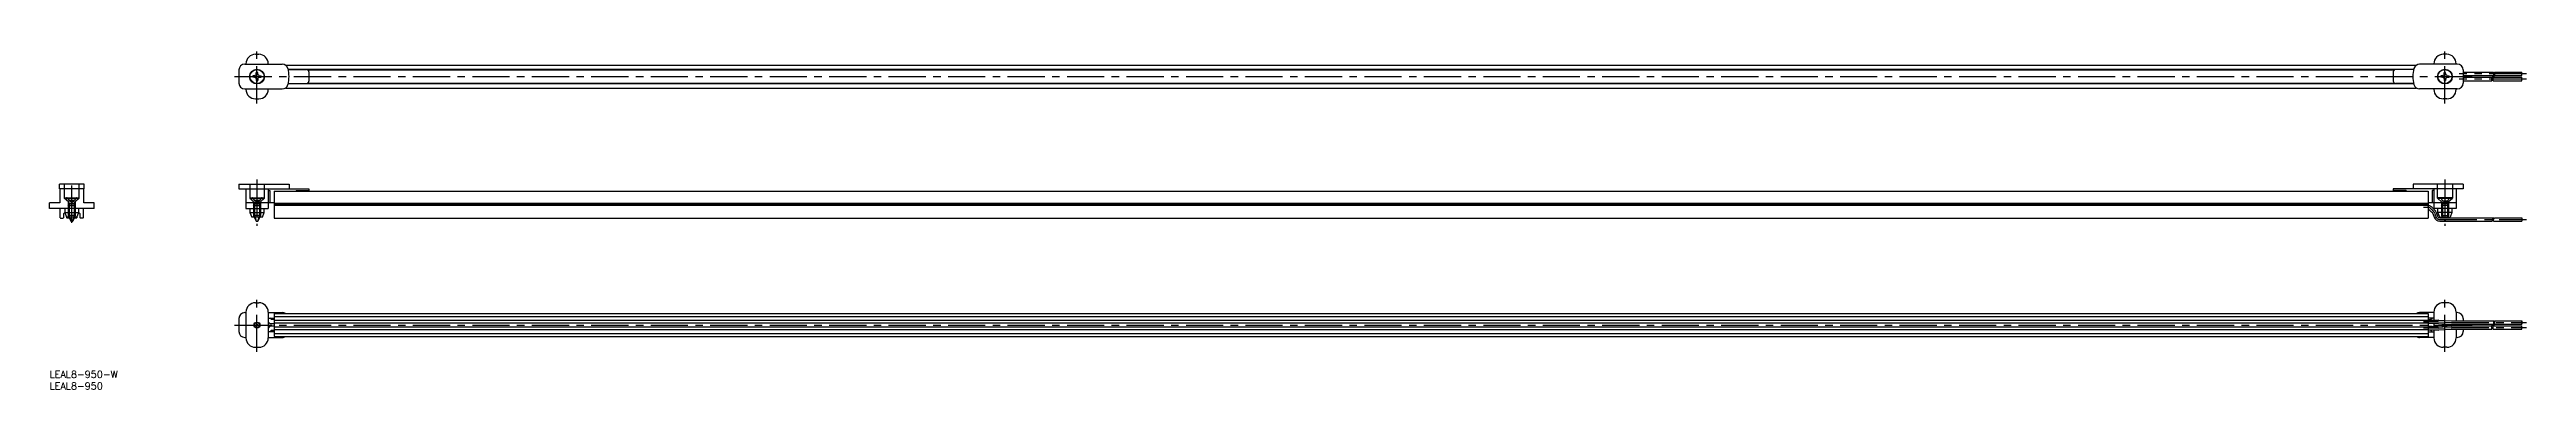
# Model space of a CAD drawing. Extents: x 0 to 1058, y -8 to 137.
import ezdxf

# ---------------------------------------------------------------- set-up
doc = ezdxf.new("R2010")
doc.units = 0
doc.header["$LTSCALE"] = 0.5
doc.linetypes.add('CENTER', pattern=[50.8, 31.75, -6.35, 6.35, -6.35])
doc.linetypes.add('DASHED', pattern=[19.05, 12.7, -6.35])
for name, color, linetype in [('MSM_CENTER', 1, 'CENTER'), ('MSM_CONTINUOUS', 7, 'CONTINUOUS'), ('MSM_DASHED', 4, 'DASHED'), ('MSM_NARROW', 5, 'CONTINUOUS'), ('MSM_PART_NUMBER', 7, 'CONTINUOUS')]:
    doc.layers.add(name, color=color, linetype=linetype)
doc.styles.get("Standard").update_dxf_attribs({"font": 'txt.shx', "height": 3, "bigfont": 'bigfont.shx'})

# ---------------------------------------------------------------- blocks, each defined once
blk = doc.blocks.new('*U7')
at = {"layer": 'MSM_PART_NUMBER'}
blk.add_text('LEAL8-950-W', height=3, dxfattribs=at).set_placement((0, -3))
blk = doc.blocks.new('*U8')
at = {"layer": 'MSM_PART_NUMBER'}
blk.add_text('LEAL8-950', height=3, dxfattribs=at).set_placement((0, -8))

msp = doc.modelspace()

# ---------------------------------------------------------------- linework, layer by layer
at = {"layer": 'MSM_CENTER'}
for p, q in [((88.6, 114.1), (88.6, 137.1)), ((1023.1, 114.1), (1023.1, 137.1)), ((79, 125.6), (1034.7, 125.6)), ((1057.9, 126.7), (1029.2, 126.7)), ((1057.9, 124.5), (1029.2, 124.5)), ((9.5, 63.2), (9.5, 81.7)), ((88.6, 81.7), (88.6, 61.9)), ((1023.1, 81.7), (1023.1, 61.9)), ((1013.9, 69.9), (1015.7, 69.9)), ((1018.7, 67.3), (1019.2, 65.8)), ((1020.9, 64.6), (1057.9, 64.6)), ((88.6, 8), (88.6, 31)), ((1023.1, 8), (1023.1, 31)), ((79, 19.5), (1034.7, 19.5)), ((1020.2, 20.9), (1013.9, 20.9)), ((1020.2, 18.1), (1013.9, 18.1)), ((1020.3, 20.9), (1025.9, 20.6)), ((1020.3, 18.1), (1025.9, 18.4)), ((1026, 20.6), (1057.9, 20.6)), ((1026, 18.4), (1057.9, 18.4))]:
    msp.add_line(p, q, dxfattribs=at)
for centre, radius, start, end in [((1015.7, 68.4), 1.48, 46.7972, 90), ((943.8, -8.1), 106.5, 45.5425, 46.7972), ((1017.3, 66.9), 1.48, 18.2817, 45.5425), ((1020.9, 66.3), 1.73, 198.2817, 270), ((1020.2, 19.7), 1.6, 270, 273), ((1026, 22.2), 1.6, 267, 270), ((1026, 16.8), 1.6, 90, 93)]:
    msp.add_arc(centre, radius, start, end, dxfattribs=at)
at = {"layer": 'MSM_CONTINUOUS'}
for p, q in [((80.9, 128.4), (80.9, 122.8)), ((83.4, 130.9), (99.4, 130.9)), ((83.9, 131.1), (83.9, 130.9)), ((87.9, 135.1), (89.4, 135.1)), ((88.3, 126.6), (88.3, 127.4)), ((89, 126.6), (88.9, 127.4)), ((93.4, 131.1), (93.4, 130.9)), ((100.8, 130.5), (1011, 130.5)), ((1009.8, 128.6), (101.9, 128.6)), ((102, 128.6), (109.8, 128.6)), ((110.1, 128.5), (1001.7, 128.5)), ((110.8, 127.6), (110.8, 123.7)), ((1001, 127.6), (1001, 123.7)), ((1009.8, 128.6), (1002, 128.6)), ((1028.4, 130.9), (1012.3, 130.9)), ((1018.4, 131.1), (1018.4, 130.9)), ((1023.9, 135.1), (1022.4, 135.1)), ((1022.8, 126.6), (1022.8, 127.4)), ((1023.5, 126.6), (1023.4, 127.4)), ((1027.9, 131.1), (1027.9, 130.9)), ((1030.9, 128.4), (1030.9, 122.8)), ((1030.9, 127.5), (1043.8, 127.5)), ((1044.3, 127.5), (1055.9, 127.5)), ((1055.9, 126), (1055.9, 127.5)), ((83.4, 120.3), (99.4, 120.3)), ((83.9, 120.3), (83.9, 120.1)), ((87.7, 126), (86.9, 125.9)), ((87.7, 125.3), (86.9, 125.3)), ((87.7, 126), (88.1, 126.2)), ((87.7, 125.3), (88.1, 125.1)), ((88.3, 126.6), (88.1, 126.2)), ((88.3, 124.7), (88.1, 125.1)), ((88.3, 124.7), (88.3, 123.9)), ((89, 124.7), (88.9, 123.9)), ((89, 126.6), (89.1, 126.2)), ((89, 124.7), (89.1, 125.1)), ((89.6, 126), (89.1, 126.2)), ((89.6, 125.3), (89.1, 125.1)), ((89.6, 126), (90.4, 125.9)), ((89.6, 125.3), (90.4, 125.3)), ((93.4, 120.3), (93.4, 120.1)), ((100.8, 120.7), (1011, 120.7)), ((101.9, 122.6), (1009.8, 122.6)), ((102, 122.7), (109.8, 122.7)), ((1001.7, 122.7), (110.1, 122.7)), ((1009.8, 122.7), (1002, 122.7)), ((1028.4, 120.3), (1012.3, 120.3)), ((1018.4, 120.3), (1018.4, 120.1)), ((1022.2, 126), (1021.4, 125.9)), ((1022.2, 125.3), (1021.4, 125.3)), ((1022.2, 126), (1022.6, 126.2)), ((1022.2, 125.3), (1022.6, 125.1)), ((1022.8, 126.6), (1022.6, 126.2)), ((1022.8, 124.7), (1022.6, 125.1)), ((1022.8, 124.7), (1022.8, 123.9)), ((1023.5, 124.7), (1023.4, 123.9)), ((1023.5, 126.6), (1023.6, 126.2)), ((1023.5, 124.7), (1023.6, 125.1)), ((1024.1, 126), (1023.6, 126.2)), ((1024.1, 125.3), (1023.6, 125.1)), ((1024.1, 126), (1024.9, 125.9)), ((1024.1, 125.3), (1024.9, 125.3)), ((1027.9, 120.3), (1027.9, 120.1)), ((1030.9, 126), (1043.8, 126)), ((1030.9, 125.3), (1043.2, 125.3)), ((1030.9, 123.8), (1043.2, 123.8)), ((1043.7, 125.3), (1055.9, 125.3)), ((1043.7, 123.8), (1055.9, 123.8)), ((1044.3, 126), (1055.9, 126)), ((1055.9, 123.8), (1055.9, 125.3)), ((87.9, 116.1), (89.4, 116.1)), ((1023.9, 116.1), (1022.4, 116.1)), ((14.8, 79.7), (4.2, 79.7)), ((4.2, 77.7), (4.2, 79.7)), ((14.8, 77.7), (4.2, 77.7)), ((4.4, 77.7), (4.4, 71.7)), ((14.6, 71.7), (14.6, 77.7)), ((14.8, 77.7), (14.8, 79.7)), ((80.9, 79.7), (102.3, 79.7)), ((80.9, 79.7), (80.9, 77.7)), ((80.9, 77.7), (110.8, 77.7)), ((83.9, 77.7), (83.9, 69.2)), ((93.4, 77.7), (93.4, 69.2)), ((93.4, 77), (94.1, 77)), ((94.1, 77), (94.1, 71.7)), ((95.9, 76.7), (1015.9, 76.7)), ((95.9, 76.7), (95.9, 65.2)), ((102.3, 79.7), (102.3, 77.7)), ((105.3, 77), (110.8, 77)), ((105.3, 77), (105.3, 76.7)), ((110.8, 77.7), (110.8, 77)), ((1030.9, 77.7), (1001, 77.7)), ((1001, 77.7), (1001, 77)), ((1006.5, 77), (1001, 77)), ((1006.5, 77), (1006.5, 76.7)), ((1030.9, 79.7), (1009.5, 79.7)), ((1009.5, 79.7), (1009.5, 77.7)), ((1015.9, 76.7), (1015.9, 65.2)), ((1017.7, 77), (1017.7, 71.7)), ((1018.4, 77), (1017.7, 77)), ((1018.4, 77.7), (1018.4, 69.2)), ((1027.9, 77.7), (1027.9, 69.2)), ((1030.9, 79.7), (1030.9, 77.7)), ((0, 69.2), (0, 71.7)), ((4.4, 71.7), (0, 71.7)), ((19, 69.2), (0, 69.2)), ((4.6, 65.3), (4.6, 69.2)), ((4.7, 65.2), (5.8, 65.2)), ((6.5, 67.6), (5.9, 67)), ((5.9, 67), (5.9, 65.3)), ((6.5, 69.2), (6.5, 67.6)), ((6.5, 67.6), (7.3, 65.6)), ((6.5, 67.6), (12.5, 67.6)), ((11.7, 65.6), (7.3, 65.6)), ((7.4, 65.3), (7.4, 65.6)), ((8.5, 65.2), (7.5, 65.2)), ((8.3, 65.6), (9.1, 63.8)), ((9.1, 63.8), (9.9, 63.8)), ((10.7, 65.6), (9.9, 63.8)), ((11.5, 65.2), (10.5, 65.2)), ((11.6, 65.6), (11.6, 65.3)), ((11.7, 65.6), (12.5, 67.6)), ((12.5, 67.6), (12.5, 69.2)), ((13.1, 67), (12.5, 67.6)), ((13.1, 65.3), (13.1, 67)), ((14.3, 65.2), (13.2, 65.2)), ((14.4, 69.2), (14.4, 65.3)), ((19, 71.7), (14.6, 71.7)), ((19, 69.2), (19, 71.7)), ((95.9, 71.7), (83.9, 71.7)), ((83.9, 69.2), (93.4, 69.2)), ((85.6, 69.2), (85.6, 67.6)), ((85.6, 67.6), (86.4, 65.6)), ((85.6, 67.6), (91.6, 67.6)), ((90.9, 65.6), (86.4, 65.6)), ((87.4, 65.6), (88.3, 63.8)), ((88.3, 63.8), (89, 63.8)), ((89.8, 65.6), (89, 63.8)), ((90.9, 65.6), (91.6, 67.6)), ((91.6, 67.6), (91.6, 69.2)), ((95.9, 71.5), (1015.9, 71.5)), ((1015.9, 71), (95.9, 71)), ((1015.9, 70.5), (95.9, 70.5)), ((95.9, 65.2), (1015.9, 65.2)), ((1027.9, 71.7), (1015.9, 71.7)), ((1018, 67.1), (1018.5, 65.6)), ((1027.9, 69.2), (1018.4, 69.2)), ((1019.4, 67.5), (1019.9, 66)), ((1020.1, 67.6), (1020.1, 69.2)), ((1026.1, 67.6), (1020.1, 67.6)), ((1020.9, 65.6), (1020.1, 67.6)), ((1020.9, 65.6), (1025.4, 65.6)), ((1020.9, 65.3), (1043.8, 65.3)), ((1020.9, 63.9), (1043.3, 63.9)), ((1021.9, 65.6), (1022.1, 65.3)), ((1022.8, 63.9), (1022.8, 63.8)), ((1023.5, 63.8), (1022.8, 63.8)), ((1023.5, 63.9), (1023.5, 63.8)), ((1024.3, 65.6), (1024.2, 65.3)), ((1026.1, 67.6), (1025.4, 65.6)), ((1026.1, 69.2), (1026.1, 67.6)), ((1043.8, 63.9), (1055.9, 63.9)), ((1044.3, 65.3), (1055.9, 65.3)), ((1055.9, 65.3), (1055.9, 63.9)), ((80.9, 22.3), (80.9, 16.7)), ((83.4, 24.8), (83.9, 24.8)), ((83.9, 25), (83.9, 14)), ((87.9, 29), (89.4, 29)), ((93.4, 25), (93.4, 14)), ((93.4, 24.8), (99.4, 24.8)), ((93.4, 22.5), (95.9, 22.5)), ((94.8, 21.8), (94.1, 22.5)), ((95.9, 21.8), (94.8, 21.8)), ((95.9, 24.4), (95.9, 14.6)), ((95.9, 24.4), (1015.9, 24.4)), ((95.9, 23.1), (1015.9, 23.1)), ((95.9, 21.6), (1015.9, 21.6)), ((1018.4, 24.8), (1012.3, 24.8)), ((1015.9, 24.4), (1015.9, 14.6)), ((1018.4, 22.5), (1015.9, 22.5)), ((1015.9, 21.8), (1017, 21.8)), ((1015.9, 21.6), (1020.2, 21.6)), ((1017, 21.8), (1017.7, 22.5)), ((1018.4, 25), (1018.4, 21.6)), ((1020.3, 21.6), (1026, 21.3)), ((1023.9, 29), (1022.4, 29)), ((1026, 21.3), (1043.8, 21.3)), ((1027.9, 25), (1027.9, 21.3)), ((1028.4, 24.8), (1027.9, 24.8)), ((1030.9, 22.3), (1030.9, 21.3)), ((1044.3, 21.3), (1055.9, 21.3)), ((1055.9, 21.3), (1055.9, 19.9)), ((1055.9, 20), (1055.9, 21.2)), ((83.4, 14.2), (83.9, 14.2)), ((93.4, 20.8), (94.1, 20.1)), ((94.1, 19), (93.4, 18.2)), ((95.9, 16.6), (93.4, 16.6)), ((93.4, 14.2), (99.4, 14.2)), ((94.1, 20.1), (95.9, 20.1)), ((95.9, 19), (94.1, 19)), ((94.1, 16.6), (94.8, 17.3)), ((94.8, 17.3), (95.9, 17.3)), ((1015.9, 20.3), (95.9, 20.3)), ((95.9, 18.7), (1015.9, 18.7)), ((1015.9, 17.4), (95.9, 17.4)), ((95.9, 15.9), (1015.9, 15.9)), ((95.9, 14.6), (1015.9, 14.6)), ((1018.4, 14.2), (1012.3, 14.2)), ((1020.2, 20.2), (1015.9, 20.2)), ((1017.6, 20.1), (1015.9, 20.1)), ((1015.9, 19), (1017.6, 19)), ((1020.2, 18.8), (1015.9, 18.8)), ((1015.9, 17.4), (1020.2, 17.4)), ((1017, 17.3), (1015.9, 17.3)), ((1015.9, 16.6), (1018.4, 16.6)), ((1017.7, 16.6), (1017, 17.3)), ((1017.8, 20.2), (1017.6, 20.1)), ((1017.6, 19), (1017.8, 18.8)), ((1018.4, 20.2), (1018.4, 18.8)), ((1018.4, 17.4), (1018.4, 14)), ((1020.3, 20.2), (1025.9, 19.9)), ((1020.3, 18.8), (1025.9, 19.1)), ((1020.3, 17.4), (1026, 17.7)), ((1026, 19.9), (1043.8, 19.9)), ((1026, 19.1), (1043.2, 19.1)), ((1026, 17.7), (1043.2, 17.7)), ((1027.9, 19.9), (1027.9, 19.1)), ((1027.9, 17.7), (1027.9, 14)), ((1028.4, 14.2), (1027.9, 14.2)), ((1030.9, 19.9), (1030.9, 19.1)), ((1030.9, 17.7), (1030.9, 16.7)), ((1043.7, 19.1), (1055.9, 19.1)), ((1043.7, 17.7), (1055.9, 17.7)), ((1044.3, 19.9), (1055.9, 19.9)), ((1055.9, 17.7), (1055.9, 19.1)), ((87.9, 10), (89.4, 10)), ((1023.9, 10), (1022.4, 10))]:
    msp.add_line(p, q, dxfattribs=at)
for centre, radius in [((88.6, 125.6), 3.15), ((88.6, 125.6), 3), ((1023.1, 125.6), 3.15), ((1023.1, 125.6), 3), ((88.6, 19.5), 1.25), ((88.6, 19.5), 0.35), ((1023.1, 19.5), 0.35)]:
    msp.add_circle(centre, radius, dxfattribs=at)
for centre, radius, start, end in [((83.4, 128.4), 2.5, 90, 180), ((87.9, 131.1), 4, 90, 180), ((88.6, 125.6), 1.8, 79.8876, 100.1124), ((89.4, 131.1), 4, 0, 90), ((99.4, 128.4), 2.5, 14.4118, 90), ((88.5, 125.6), 13.8, 345.5882, 14.4118), ((109.8, 127.6), 1, 0, 90), ((1002, 127.6), 1, 90, 180), ((1023.2, 125.6), 13.8, 165.5882, 194.4118), ((1012.3, 128.4), 2.5, 90, 165.5882), ((1022.4, 131.1), 4, 90, 180), ((1023.1, 125.6), 1.8, 79.8876, 100.1124), ((1023.9, 131.1), 4, 0, 90), ((1028.4, 128.4), 2.5, 0, 90), ((83.4, 122.8), 2.5, 180, 270), ((87.9, 120.1), 4, 180, 270), ((88.6, 125.6), 1.8, 169.8876, 190.1124), ((88.6, 125.6), 1.8, 259.8876, 280.1124), ((89.4, 120.1), 4, 270, 0), ((88.6, 125.6), 1.8, 349.8876, 10.1124), ((99.4, 122.8), 2.5, 270, 345.5882), ((109.8, 123.7), 1, 270, 0), ((1002, 123.7), 1, 180, 270), ((1012.3, 122.8), 2.5, 194.4118, 270), ((1022.4, 120.1), 4, 180, 270), ((1023.1, 125.6), 1.8, 169.8876, 190.1124), ((1023.1, 125.6), 1.8, 259.8876, 280.1124), ((1023.9, 120.1), 4, 270, 0), ((1023.1, 125.6), 1.8, 349.8876, 10.1124), ((1028.4, 122.8), 2.5, 270, 0), ((4.7, 65.3), 0.1, 180, 270), ((5.8, 65.3), 0.1, 270, 0), ((7.5, 65.3), 0.1, 180, 270), ((11.5, 65.3), 0.1, 270, 0), ((13.2, 65.3), 0.1, 180, 270), ((14.3, 65.3), 0.1, 270, 0), ((1015.7, 68.4), 2.2, 46.7972, 84.192), ((1015.7, 68.4), 0.75, 46.7972, 72.7323), ((943.8, -8.1), 105.7, 45.5425, 46.7972), ((943.8, -8.1), 107.2, 45.5425, 46.7972), ((1017.3, 66.9), 0.75, 18.2817, 45.5425), ((1020.9, 66.3), 2.45, 198.2817, 270), ((1017.3, 66.9), 2.2, 18.2817, 45.5425), ((1020.9, 66.3), 1, 198.2817, 270), ((83.4, 22.3), 2.5, 90, 180), ((87.9, 25), 4, 90, 180), ((89.4, 25), 4, 0, 90), ((99.4, 22.3), 2.5, 57.1401, 90), ((1012.3, 22.3), 2.5, 90, 122.8599), ((1022.4, 25), 4, 90, 180), ((1020.2, 19.3), 2.32, 86.9999, 89.9999), ((1023.9, 25), 4, 360, 90), ((1026, 22.2), 0.875, 266.9999, 269.9999), ((1028.4, 22.3), 2.5, 0, 90), ((83.4, 16.7), 2.5, 180, 270), ((87.9, 14), 4, 180, 270), ((89.4, 14), 4, 270, 0), ((99.4, 16.7), 2.5, 270, 302.8599), ((1012.3, 16.7), 2.5, 237.1401, 270), ((1022.4, 14), 4, 180, 270), ((1020.2, 19.3), 0.875, 86.9999, 89.9999), ((1020.2, 19.7), 0.875, 270, 273), ((1020.2, 19.7), 2.33, 270, 273), ((1023.1, 19.5), 1.25, 152.2503, 207.7495), ((1023.9, 14), 4, 270, 360), ((1023.1, 19.5), 1.25, 338.2505, 21.7495), ((1026, 22.2), 2.32, 266.9999, 269.9999), ((1026, 16.8), 2.33, 90, 93), ((1026, 16.8), 0.875, 90, 93), ((1028.4, 16.7), 2.5, 270, 0)]:
    msp.add_arc(centre, radius, start, end, dxfattribs=at)
at = {"layer": 'MSM_DASHED'}
for p, q in [((6.3, 79.7), (6.3, 73.7)), ((12.7, 73.7), (12.7, 79.7)), ((85.5, 79.7), (85.5, 73.7)), ((91.8, 73.7), (91.8, 79.7)), ((1020, 73.7), (1020, 79.7)), ((1026.3, 79.7), (1026.3, 73.7)), ((6.3, 73.7), (12.7, 73.7)), ((8.2, 71.9), (6.3, 73.7)), ((6.5, 73.8), (12.5, 73.8)), ((6.5, 73.8), (6.5, 73.6)), ((6.5, 73.6), (12.5, 73.6)), ((7.9, 73.5), (8.4, 72.5)), ((8, 72.1), (8, 66.3)), ((8, 70.5), (8.4, 71.3)), ((8, 70.5), (11, 70.5)), ((11, 66.3), (8, 66.3)), ((8, 66.3), (8.3, 65.6)), ((8.2, 65.8), (8.2, 65.6)), ((10.6, 72.5), (8.4, 72.5)), ((9.5, 71.9), (8.4, 72.5)), ((8.4, 71.6), (10.5, 71.6)), ((8.4, 71.3), (10.5, 71.3)), ((8.4, 71.3), (8.4, 66.3)), ((8.4, 66.3), (8.6, 65.6)), ((9.5, 71.9), (10.6, 72.5)), ((10.4, 65.6), (10.5, 66.3)), ((11, 70.5), (10.5, 71.3)), ((10.5, 71.3), (10.5, 66.3)), ((11.1, 73.5), (10.6, 72.5)), ((11, 66.3), (10.7, 65.6)), ((10.7, 65.6), (10.7, 65.8)), ((10.8, 71.9), (12.7, 73.7)), ((11, 72.1), (11, 66.3)), ((12.5, 73.6), (12.5, 73.8)), ((85.5, 73.7), (91.8, 73.7)), ((87.3, 71.9), (85.5, 73.7)), ((85.6, 73.8), (91.6, 73.8)), ((85.6, 73.8), (85.6, 73.6)), ((85.6, 73.6), (91.6, 73.6)), ((87, 73.5), (87.5, 72.5)), ((87.1, 72.1), (87.1, 66.3)), ((87.1, 70.5), (87.6, 71.3)), ((87.1, 70.5), (90.1, 70.5)), ((90.1, 66.3), (87.1, 66.3)), ((87.1, 66.3), (87.4, 65.6)), ((87.4, 65.8), (87.4, 65.6)), ((88.6, 71.9), (87.5, 72.5)), ((89.8, 72.5), (87.5, 72.5)), ((87.6, 71.6), (89.7, 71.6)), ((87.6, 71.3), (89.7, 71.3)), ((87.6, 71.3), (87.6, 66.3)), ((87.6, 66.3), (87.8, 65.6)), ((88.6, 71.9), (89.8, 72.5)), ((89.5, 65.6), (89.7, 66.3)), ((90.1, 70.5), (89.7, 71.3)), ((89.7, 71.3), (89.7, 66.3)), ((90.3, 73.5), (89.8, 72.5)), ((90.1, 66.3), (89.8, 65.6)), ((89.9, 71.9), (91.8, 73.7)), ((89.9, 65.6), (89.9, 65.8)), ((90.1, 72.1), (90.1, 66.3)), ((91.6, 73.6), (91.6, 73.8)), ((1026.3, 73.7), (1020, 73.7)), ((1021.8, 71.9), (1020, 73.7)), ((1026.1, 73.8), (1020.1, 73.8)), ((1020.1, 73.6), (1020.1, 73.8)), ((1026.1, 73.6), (1020.1, 73.6)), ((1021.5, 73.5), (1022, 72.5)), ((1021.6, 72.1), (1021.6, 66.3)), ((1021.6, 70.5), (1022.1, 71.3)), ((1024.6, 70.5), (1021.6, 70.5)), ((1021.6, 66.3), (1024.6, 66.3)), ((1021.6, 66.3), (1021.9, 65.6)), ((1021.9, 65.6), (1021.9, 65.8)), ((1023.1, 71.9), (1022, 72.5)), ((1022, 72.5), (1024.3, 72.5)), ((1024.2, 71.6), (1022.1, 71.6)), ((1024.2, 71.3), (1022.1, 71.3)), ((1022.1, 71.3), (1022.1, 66.3)), ((1022.3, 65.6), (1022.1, 66.3)), ((1023.1, 71.9), (1024.3, 72.5)), ((1024.2, 66.3), (1024, 65.6)), ((1024.6, 70.5), (1024.2, 71.3)), ((1024.2, 71.3), (1024.2, 66.3)), ((1024.8, 73.5), (1024.3, 72.5)), ((1024.6, 66.3), (1024.3, 65.6)), ((1024.4, 71.9), (1026.3, 73.7)), ((1024.4, 65.8), (1024.4, 65.6)), ((1024.6, 72.1), (1024.6, 66.3)), ((1026.1, 73.8), (1026.1, 73.6))]:
    msp.add_line(p, q, dxfattribs=at)
for centre, radius, start, end in [((7.3, 73.2), 0.6, 26.3, 90), ((7.6, 71.3), 0.8, 0, 45), ((11.3, 71.3), 0.8, 135, 180), ((11.7, 73.2), 0.6, 90, 153.7), ((86.5, 73.2), 0.6, 26.3, 90), ((86.8, 71.3), 0.8, 0, 45), ((90.5, 71.3), 0.8, 135, 180), ((90.8, 73.2), 0.6, 90, 153.7), ((1021, 73.2), 0.6, 26.3, 90), ((1021.3, 71.3), 0.8, 0, 45), ((1025, 71.3), 0.8, 135, 180), ((1025.3, 73.2), 0.6, 90, 153.7)]:
    msp.add_arc(centre, radius, start, end, dxfattribs=at)
at = {"layer": 'MSM_NARROW'}
for p, q in [((8.6, 65.6), (9.1, 63.8)), ((9.9, 63.8), (10.4, 65.6)), ((87.8, 65.6), (88.3, 63.8)), ((89, 63.8), (89.5, 65.6)), ((1022.3, 65.6), (1022.3, 65.3)), ((1022.8, 63.9), (1022.8, 63.8)), ((1023.5, 63.9), (1023.5, 63.8)), ((1024, 65.6), (1023.9, 65.3))]:
    msp.add_line(p, q, dxfattribs=at)
msp.add_circle((88.6, 19.5), 1.05, dxfattribs=at)
for centre, radius, start, end in [((1042.5, 126.7), 1.48, 311.9692, 29.343), ((1043, 126.7), 1.48, 311.9692, 29.343), ((1044.5, 124.5), 1.48, 131.9692, 209.343), ((1045, 124.5), 1.48, 131.9692, 209.343), ((1044, 64.2), 0.739, 131.8755, 203.9628), ((1043, 65.3), 0.739, 311.8755, 3.8814), ((1044.5, 64.2), 0.739, 131.8755, 203.9628), ((1043.5, 65.3), 0.739, 311.8755, 3.8814), ((1042.5, 20.6), 1.48, 311.9692, 29.3415), ((1043, 20.6), 1.48, 311.9692, 29.3415), ((1023.1, 19.5), 1.05, 147.1059, 212.8939), ((1023.1, 19.5), 1.05, 333.1061, 26.8939), ((1044.5, 18.4), 1.48, 131.9692, 209.343), ((1045, 18.4), 1.48, 131.9692, 209.343)]:
    msp.add_arc(centre, radius, start, end, dxfattribs=at)

# ---------------------------------------------------------------- block references
at = {"layer": 'MSM_CONTINUOUS'}
for name in ['*U7', '*U8']:
    msp.add_blockref(name, (0, 0), dxfattribs=at)

doc.saveas('drawing.dxf')
